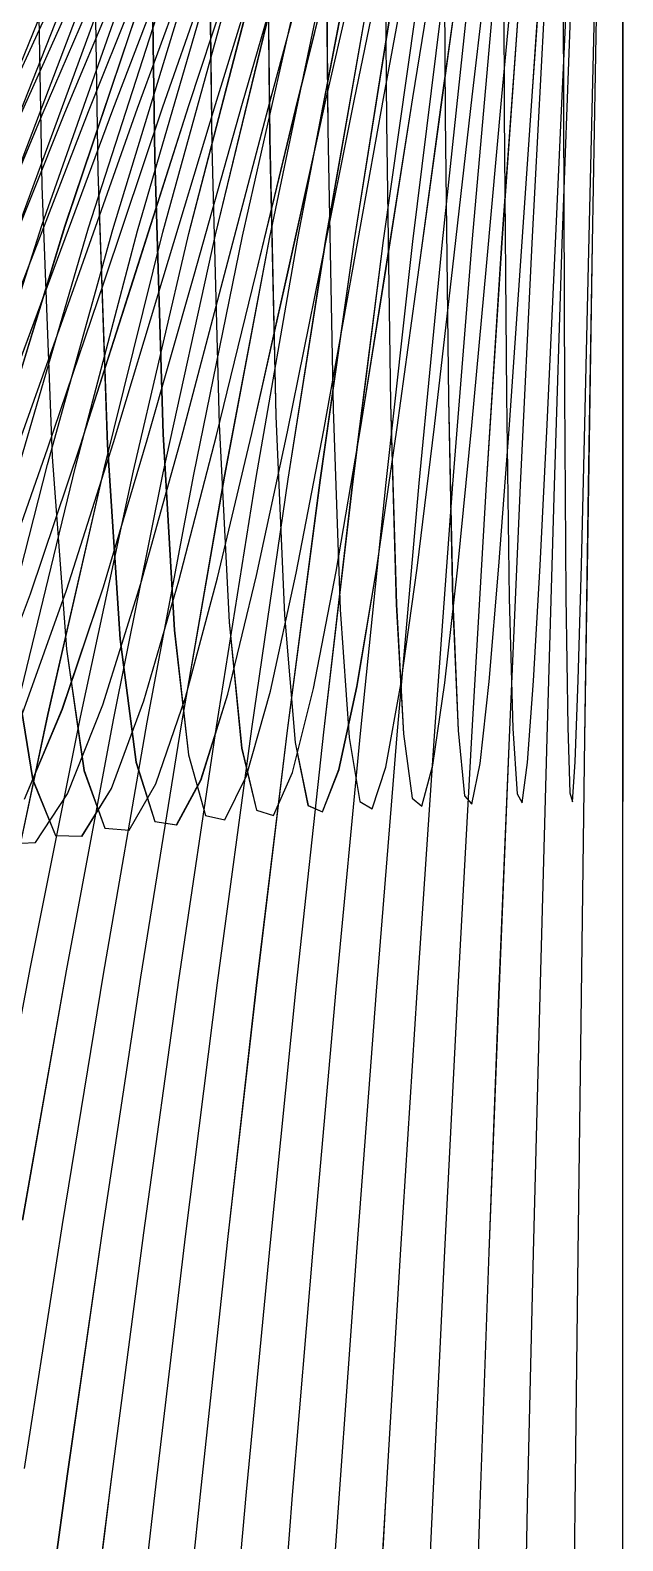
# Model space of a CAD drawing. Header units: metres. Extents: x -300 to 300, y -300 to 300.
# Drawn here: x -103.2 to 0, y -94.8 to 168.1 of the extents above; entities that cross this region are included whole.
import ezdxf

# ---------------------------------------------------------------- set-up
doc = ezdxf.new("R2010")
doc.units = ezdxf.units.M

msp = doc.modelspace()

# ---------------------------------------------------------------- linework, layer by layer
for p, q in [((-10.44, 218.62), (-10.33, 154.07)), ((-10.43, 218.62), (-10.32, 154.07)), ((0, 218.78), (0, 154.2)), ((0, 218.78), (0, 154.2)), ((-41.61, 216.27), (-41.16, 152.07)), ((-41.6, 216.27), (-41.15, 152.07)), ((-31.26, 217.36), (-30.92, 153)), ((-31.25, 217.37), (-30.91, 153)), ((-20.86, 218.15), (-20.64, 153.67)), ((-20.85, 218.15), (-20.63, 153.67)), ((-62.16, 213.15), (-61.48, 149.42)), ((-62.15, 213.15), (-61.47, 149.42)), ((-51.92, 214.87), (-51.35, 150.88)), ((-51.9, 214.87), (-51.34, 150.88)), ((-72.32, 211.13), (-71.54, 147.7)), ((-72.31, 211.13), (-71.53, 147.7)), ((-82.4, 208.81), (-81.5, 145.73)), ((-82.39, 208.81), (-81.49, 145.73)), ((-92.38, 206.18), (-91.37, 143.49)), ((-92.37, 206.19), (-91.36, 143.5)), ((-102.24, 203.26), (-101.13, 141.01)), ((-102.23, 203.26), (-101.12, 141.01)), ((-108.67, 152.75), (-94.2, 184.13)), ((-108.67, 152.75), (-94.2, 184.13)), ((-104.95, 153.06), (-90.97, 184.33)), ((-104.94, 153.07), (-90.97, 184.33)), ((-101.09, 153.37), (-87.62, 184.52)), ((-101.09, 153.37), (-87.63, 184.52)), ((-97.11, 153.67), (-84.17, 184.7)), ((-97.11, 153.67), (-84.18, 184.7)), ((-93.01, 153.95), (-80.62, 184.88)), ((-93.01, 153.95), (-80.63, 184.88)), ((-88.8, 154.22), (-76.97, 185.05)), ((-88.8, 154.22), (-76.97, 185.05)), ((-84.48, 154.48), (-73.23, 185.22)), ((-84.48, 154.48), (-73.23, 185.22)), ((-80.06, 154.72), (-69.39, 185.37)), ((-80.06, 154.72), (-69.4, 185.37)), ((-75.54, 154.95), (-65.48, 185.51)), ((-75.54, 154.95), (-65.48, 185.51)), ((-70.93, 155.17), (-61.48, 185.65)), ((-70.92, 155.17), (-61.48, 185.65)), ((-66.23, 155.37), (-57.41, 185.78)), ((-66.23, 155.37), (-57.41, 185.78)), ((-61.45, 155.56), (-53.26, 185.9)), ((-61.45, 155.56), (-53.27, 185.9)), ((-56.6, 155.74), (-49.06, 186.01)), ((-56.59, 155.74), (-49.06, 186.01)), ((-51.67, 155.9), (-44.79, 186.11)), ((-51.67, 155.9), (-44.79, 186.11)), ((-46.69, 156.05), (-40.47, 186.2)), ((-46.68, 156.05), (-40.47, 186.2)), ((-41.65, 156.18), (-36.1, 186.29)), ((-41.64, 156.18), (-36.1, 186.29)), ((-36.55, 156.29), (-31.68, 186.36)), ((-36.55, 156.29), (-31.69, 186.36)), ((-31.42, 156.39), (-27.23, 186.42)), ((-31.41, 156.39), (-27.23, 186.42)), ((-26.24, 156.48), (-22.74, 186.48)), ((-26.23, 156.48), (-22.74, 186.48)), ((-21.03, 156.55), (-18.23, 186.52)), ((-21.03, 156.55), (-18.23, 186.52)), ((-15.8, 156.6), (-13.69, 186.56)), ((-15.79, 156.6), (-13.69, 186.56)), ((-10.54, 156.64), (-9.14, 186.58)), ((-10.54, 156.64), (-9.14, 186.58)), ((-5.28, 156.67), (-4.58, 186.6)), ((-5.27, 156.67), (-4.57, 186.6)), ((0, 156.67), (0, 186.6)), ((0, 156.67), (0, 186.6)), ((-115.73, 135.54), (-100.31, 173.29)), ((-115.72, 135.54), (-100.31, 173.29)), ((-112.27, 135.21), (-97.32, 173.08)), ((-112.26, 135.21), (-97.31, 173.08)), ((-108.67, 134.88), (-94.2, 172.87)), ((-108.67, 134.88), (-94.19, 172.87)), ((-104.94, 134.56), (-90.97, 172.67)), ((-104.94, 134.56), (-90.96, 172.67)), ((-101.09, 134.25), (-87.62, 172.48)), ((-101.08, 134.25), (-87.62, 172.48)), ((-97.11, 133.96), (-84.17, 172.29)), ((-97.1, 133.96), (-84.17, 172.29)), ((-93.01, 133.68), (-80.62, 172.12)), ((-93, 133.68), (-80.62, 172.12)), ((-88.8, 133.41), (-76.97, 171.95)), ((-88.79, 133.41), (-76.97, 171.95)), ((-84.48, 133.15), (-73.23, 171.78)), ((-84.47, 133.15), (-73.22, 171.78)), ((-80.05, 132.9), (-69.39, 171.63)), ((-80.05, 132.9), (-69.39, 171.63)), ((-75.53, 132.67), (-65.48, 171.49)), ((-75.53, 132.67), (-65.47, 171.49)), ((-70.92, 132.46), (-61.48, 171.35)), ((-70.92, 132.46), (-61.47, 171.35)), ((-66.22, 132.25), (-57.41, 171.22)), ((-66.22, 132.25), (-57.4, 171.22)), ((-61.45, 132.06), (-53.26, 171.1)), ((-61.44, 132.06), (-53.26, 171.1)), ((-56.59, 131.89), (-49.06, 170.99)), ((-56.59, 131.89), (-49.05, 170.99)), ((-51.67, 131.73), (-44.79, 170.89)), ((-51.66, 131.73), (-44.78, 170.89)), ((-46.68, 131.58), (-40.47, 170.8)), ((-46.68, 131.58), (-40.46, 170.8)), ((-41.64, 131.45), (-36.1, 170.71)), ((-41.64, 131.45), (-36.09, 170.71)), ((-36.55, 131.33), (-31.68, 170.64)), ((-36.54, 131.33), (-31.68, 170.64)), ((-31.41, 131.23), (-27.23, 170.58)), ((-31.4, 131.23), (-27.22, 170.58)), ((-26.23, 131.15), (-22.74, 170.52)), ((-26.23, 131.15), (-22.74, 170.52)), ((-21.03, 131.08), (-18.23, 170.48)), ((-21.02, 131.08), (-18.22, 170.48)), ((-15.79, 131.02), (-13.69, 170.44)), ((-15.79, 131.02), (-13.68, 170.44)), ((-10.54, 130.98), (-9.13, 170.42)), ((-10.53, 130.98), (-9.13, 170.42)), ((-5.27, 130.96), (-4.57, 170.4)), ((-5.27, 130.96), (-4.57, 170.4)), ((0, 130.95), (0, 170.4)), ((-80, 124.95), (-70.92, 155.17)), ((-80, 124.95), (-70.93, 155.17)), ((-74.7, 125.26), (-66.23, 155.37)), ((-74.7, 125.26), (-66.23, 155.37)), ((-69.31, 125.54), (-61.45, 155.56)), ((-69.31, 125.54), (-61.45, 155.56)), ((-63.84, 125.8), (-56.6, 155.74)), ((-63.83, 125.8), (-56.59, 155.74)), ((-58.29, 126.04), (-51.67, 155.9)), ((-58.28, 126.04), (-51.67, 155.9)), ((-52.66, 126.26), (-46.68, 156.05)), ((-52.66, 126.26), (-46.69, 156.05)), ((-46.98, 126.46), (-41.65, 156.18)), ((-46.97, 126.46), (-41.64, 156.18)), ((-41.23, 126.63), (-36.55, 156.29)), ((-41.22, 126.63), (-36.55, 156.29)), ((-35.44, 126.78), (-31.42, 156.39)), ((-35.43, 126.78), (-31.41, 156.39)), ((-29.6, 126.91), (-26.24, 156.48)), ((-29.59, 126.91), (-26.23, 156.48)), ((-23.72, 127.01), (-21.03, 156.55)), ((-23.72, 127.01), (-21.03, 156.55)), ((-17.82, 127.09), (-15.8, 156.6)), ((-17.81, 127.09), (-15.79, 156.6)), ((-11.89, 127.15), (-10.54, 156.64)), ((-11.89, 127.15), (-10.54, 156.64)), ((-5.95, 127.19), (-5.27, 156.67)), ((-5.95, 127.19), (-5.28, 156.67)), ((0, 127.2), (0, 156.67)), ((0, 127.2), (0, 156.67)), ((-114.03, 122.27), (-101.09, 153.37)), ((-114.02, 122.27), (-101.09, 153.37)), ((-109.54, 122.71), (-97.11, 153.67)), ((-109.53, 122.71), (-97.11, 153.67)), ((-104.91, 123.13), (-93.01, 153.95)), ((-104.91, 123.13), (-93.01, 153.95)), ((-100.16, 123.53), (-88.8, 154.22)), ((-100.16, 123.53), (-88.8, 154.22)), ((-95.29, 123.92), (-84.48, 154.48)), ((-95.29, 123.92), (-84.48, 154.48)), ((-90.3, 124.28), (-80.06, 154.72)), ((-90.3, 124.28), (-80.06, 154.72)), ((-85.21, 124.63), (-75.54, 154.95)), ((-85.2, 124.63), (-75.54, 154.95)), ((-30.92, 153), (-30.37, 103.91)), ((-30.91, 153), (-30.36, 103.92)), ((-20.64, 153.67), (-20.27, 104.48)), ((-20.63, 153.67), (-20.26, 104.48)), ((-10.33, 154.07), (-10.15, 104.81)), ((-10.32, 154.07), (-10.14, 104.81)), ((0, 154.2), (0, 104.92)), ((0, 154.2), (0, 104.92)), ((-51.35, 150.88), (-50.44, 102.12)), ((-51.34, 150.88), (-50.43, 102.13)), ((-41.16, 152.07), (-40.43, 103.13)), ((-41.15, 152.07), (-40.42, 103.13)), ((-71.54, 147.7), (-70.26, 99.45)), ((-71.53, 147.7), (-70.25, 99.45)), ((-61.48, 149.42), (-60.39, 100.9)), ((-61.47, 149.42), (-60.38, 100.9)), ((-81.5, 145.73), (-80.05, 97.79)), ((-81.49, 145.73), (-80.04, 97.79)), ((-91.37, 143.49), (-89.74, 95.91)), ((-91.36, 143.5), (-89.73, 95.91)), ((-101.13, 141.01), (-99.33, 93.81)), ((-101.12, 141.01), (-99.32, 93.81)), ((-114.02, 93.73), (-101.09, 134.25)), ((-114.02, 93.73), (-101.08, 134.25)), ((-109.53, 93.29), (-97.11, 133.96)), ((-109.53, 93.29), (-97.1, 133.96)), ((-104.91, 92.87), (-93.01, 133.68)), ((-104.9, 92.87), (-93, 133.68)), ((-100.16, 92.47), (-88.8, 133.41)), ((-100.15, 92.47), (-88.79, 133.41)), ((-95.29, 92.08), (-84.48, 133.15)), ((-95.28, 92.08), (-84.47, 133.15)), ((-90.3, 91.72), (-80.05, 132.9)), ((-90.29, 91.72), (-80.05, 132.9)), ((-85.2, 91.37), (-75.53, 132.67)), ((-85.2, 91.37), (-75.53, 132.67)), ((-80, 91.05), (-70.92, 132.46)), ((-79.99, 91.05), (-70.92, 132.46)), ((-74.7, 90.74), (-66.22, 132.25)), ((-74.69, 90.74), (-66.22, 132.25)), ((-69.31, 90.46), (-61.45, 132.06)), ((-69.3, 90.46), (-61.44, 132.06)), ((-63.83, 90.2), (-56.59, 131.89)), ((-63.83, 90.2), (-56.59, 131.89)), ((-58.28, 89.96), (-51.67, 131.73)), ((-58.28, 89.96), (-51.66, 131.73)), ((-52.66, 89.74), (-46.68, 131.58)), ((-52.65, 89.74), (-46.68, 131.58)), ((-46.97, 89.54), (-41.64, 131.45)), ((-46.96, 89.54), (-41.64, 131.45)), ((-41.22, 89.37), (-36.55, 131.33)), ((-41.22, 89.37), (-36.54, 131.33)), ((-35.43, 89.22), (-31.41, 131.23)), ((-35.42, 89.22), (-31.4, 131.23)), ((-29.59, 89.09), (-26.23, 131.15)), ((-29.58, 89.09), (-26.23, 131.15)), ((-23.72, 88.99), (-21.03, 131.08)), ((-23.71, 88.99), (-21.02, 131.08)), ((-17.81, 88.91), (-15.79, 131.02)), ((-17.81, 88.91), (-15.79, 131.02)), ((-11.89, 88.85), (-10.54, 130.98)), ((-11.88, 88.85), (-10.53, 130.98)), ((-5.95, 88.81), (-5.27, 130.96)), ((-5.94, 88.81), (-5.27, 130.96)), ((0, 88.8), (0, 130.95)), ((-58.36, 98.19), (-52.66, 126.26)), ((-58.35, 98.19), (-52.66, 126.26)), ((-52.06, 98.47), (-46.98, 126.46)), ((-52.05, 98.47), (-46.97, 126.46)), ((-45.69, 98.71), (-41.23, 126.63)), ((-45.68, 98.71), (-41.22, 126.63)), ((-39.27, 98.93), (-35.44, 126.78)), ((-39.26, 98.93), (-35.43, 126.78)), ((-32.8, 99.11), (-29.6, 126.91)), ((-32.79, 99.11), (-29.59, 126.91)), ((-26.29, 99.26), (-23.72, 127.01)), ((-26.28, 99.26), (-23.72, 127.01)), ((-19.75, 99.38), (-17.82, 127.09)), ((-19.74, 99.38), (-17.81, 127.09)), ((-13.18, 99.46), (-11.89, 127.15)), ((-13.17, 99.46), (-11.89, 127.15)), ((-6.6, 99.51), (-5.95, 127.19)), ((-6.59, 99.51), (-5.95, 127.19)), ((0, 99.52), (0, 127.2)), ((0, 99.52), (0, 127.2)), ((-105.6, 94.85), (-95.29, 123.92)), ((-105.59, 94.85), (-95.29, 123.92)), ((-100.07, 95.37), (-90.3, 124.28)), ((-100.07, 95.37), (-90.3, 124.28)), ((-94.42, 95.86), (-85.2, 124.63)), ((-94.42, 95.86), (-85.21, 124.63)), ((-88.66, 96.32), (-80, 124.95)), ((-88.65, 96.32), (-80, 124.95)), ((-82.79, 96.76), (-74.7, 125.26)), ((-82.78, 96.76), (-74.7, 125.26)), ((-76.81, 97.16), (-69.31, 125.54)), ((-76.81, 97.16), (-69.31, 125.54)), ((-70.75, 97.53), (-63.84, 125.8)), ((-70.74, 97.53), (-63.83, 125.8)), ((-64.59, 97.88), (-58.28, 126.04)), ((-64.59, 97.88), (-58.29, 126.04)), ((-111, 94.3), (-100.16, 123.53)), ((-110.99, 94.3), (-100.16, 123.53)), ((-40.43, 103.13), (-39.43, 68.1)), ((-40.42, 103.13), (-39.42, 68.1)), ((-30.37, 103.91), (-29.62, 68.76)), ((-30.36, 103.92), (-29.61, 68.76)), ((-20.27, 104.48), (-19.77, 69.23)), ((-20.26, 104.48), (-19.76, 69.23)), ((-10.15, 104.81), (-9.9, 69.51)), ((-10.14, 104.81), (-9.89, 69.51)), ((0, 104.92), (0, 69.6)), ((0, 104.92), (0, 69.6)), ((-60.39, 100.9), (-58.89, 66.24)), ((-60.38, 100.9), (-58.88, 66.24)), ((-50.44, 102.12), (-49.19, 67.27)), ((-50.43, 102.13), (-49.18, 67.27)), ((-80.05, 97.79), (-78.07, 63.65)), ((-80.04, 97.79), (-78.06, 63.65)), ((-77.27, 72.27), (-70.75, 97.53)), ((-77.26, 72.27), (-70.74, 97.53)), ((-70.55, 72.74), (-64.59, 97.88)), ((-70.54, 72.74), (-64.59, 97.88)), ((-70.26, 99.45), (-68.52, 65.04)), ((-70.25, 99.45), (-68.51, 65.04)), ((-63.74, 73.16), (-58.35, 98.19)), ((-63.74, 73.16), (-58.36, 98.19)), ((-56.86, 73.55), (-52.06, 98.47)), ((-56.85, 73.55), (-52.05, 98.47)), ((-49.91, 73.89), (-45.69, 98.71)), ((-49.9, 73.89), (-45.68, 98.71)), ((-42.89, 74.18), (-39.27, 98.93)), ((-42.88, 74.18), (-39.26, 98.93)), ((-35.82, 74.43), (-32.79, 99.11)), ((-35.82, 74.43), (-32.8, 99.11)), ((-28.71, 74.63), (-26.28, 99.26)), ((-28.71, 74.63), (-26.29, 99.26)), ((-21.57, 74.79), (-19.75, 99.38)), ((-21.56, 74.79), (-19.74, 99.38)), ((-14.4, 74.91), (-13.18, 99.46)), ((-14.39, 74.91), (-13.17, 99.46)), ((-7.21, 74.98), (-6.6, 99.51)), ((-7.2, 74.98), (-6.59, 99.51)), ((0, 75), (0, 99.52)), ((0, 75), (0, 99.52)), ((-109.3, 69.3), (-100.07, 95.37)), ((-109.3, 69.3), (-100.07, 95.37)), ((-103.13, 69.98), (-94.42, 95.86)), ((-103.13, 69.98), (-94.42, 95.86)), ((-96.84, 70.61), (-88.66, 96.32)), ((-96.83, 70.61), (-88.65, 96.32)), ((-90.42, 71.2), (-82.78, 96.76)), ((-90.42, 71.2), (-82.79, 96.76)), ((-89.74, 95.91), (-87.53, 62.08)), ((-89.73, 95.91), (-87.52, 62.08)), ((-83.9, 71.76), (-76.81, 97.16)), ((-83.89, 71.76), (-76.81, 97.16)), ((-110.99, 50.07), (-100.16, 92.47)), ((-110.99, 50.07), (-100.15, 92.47)), ((-105.59, 49.52), (-95.29, 92.08)), ((-105.59, 49.52), (-95.28, 92.08)), ((-99.33, 93.81), (-96.87, 60.33)), ((-99.32, 93.81), (-96.86, 60.34)), ((-100.07, 49), (-90.3, 91.72)), ((-100.06, 49), (-90.29, 91.72)), ((-94.42, 48.51), (-85.2, 91.37)), ((-94.41, 48.51), (-85.2, 91.37)), ((-88.65, 48.05), (-80, 91.05)), ((-88.65, 48.05), (-79.99, 91.05)), ((-82.78, 47.62), (-74.7, 90.74)), ((-82.77, 47.62), (-74.69, 90.74)), ((-76.81, 47.21), (-69.31, 90.46)), ((-76.8, 47.21), (-69.3, 90.46)), ((-70.74, 46.84), (-63.83, 90.2)), ((-70.73, 46.84), (-63.83, 90.2)), ((-64.58, 46.5), (-58.28, 89.96)), ((-64.58, 46.5), (-58.28, 89.96)), ((-58.35, 46.19), (-52.66, 89.74)), ((-58.35, 46.19), (-52.65, 89.74)), ((-52.05, 45.91), (-46.97, 89.54)), ((-52.04, 45.91), (-46.96, 89.54)), ((-45.68, 45.66), (-41.22, 89.37)), ((-45.68, 45.66), (-41.22, 89.37)), ((-39.26, 45.45), (-35.43, 89.22)), ((-39.25, 45.45), (-35.42, 89.22)), ((-32.79, 45.27), (-29.59, 89.09)), ((-32.78, 45.27), (-29.58, 89.09)), ((-26.28, 45.12), (-23.72, 88.99)), ((-26.27, 45.12), (-23.71, 88.99)), ((-19.74, 45), (-17.81, 88.91)), ((-19.73, 45), (-17.81, 88.91)), ((-13.17, 44.92), (-11.89, 88.85)), ((-13.17, 44.92), (-11.88, 88.85)), ((-6.59, 44.87), (-5.95, 88.81)), ((-6.58, 44.87), (-5.94, 88.81)), ((0, 44.85), (0, 88.8)), ((-53.85, 53.49), (-49.91, 73.89)), ((-53.84, 53.49), (-49.9, 73.89)), ((-46.28, 53.88), (-42.89, 74.18)), ((-46.27, 53.88), (-42.88, 74.18)), ((-38.65, 54.22), (-35.82, 74.43)), ((-38.65, 54.22), (-35.82, 74.43)), ((-30.98, 54.49), (-28.71, 74.63)), ((-30.97, 54.49), (-28.71, 74.63)), ((-23.27, 54.7), (-21.57, 74.79)), ((-23.26, 54.7), (-21.56, 74.79)), ((-15.53, 54.85), (-14.39, 74.91)), ((-15.53, 54.85), (-14.4, 74.91)), ((-7.78, 54.94), (-7.21, 74.98)), ((-7.77, 54.94), (-7.2, 74.98)), ((0, 54.97), (0, 75)), ((0, 54.97), (0, 75)), ((-97.57, 49.92), (-90.42, 71.2)), ((-97.56, 49.92), (-90.42, 71.2)), ((-90.53, 50.66), (-83.9, 71.76)), ((-90.52, 50.66), (-83.89, 71.76)), ((-83.38, 51.34), (-77.27, 72.27)), ((-83.37, 51.34), (-77.26, 72.27)), ((-76.12, 51.96), (-70.54, 72.74)), ((-76.12, 51.96), (-70.55, 72.74)), ((-68.78, 52.53), (-63.74, 73.16)), ((-68.77, 52.53), (-63.74, 73.16)), ((-61.35, 53.04), (-56.86, 73.55)), ((-61.34, 53.04), (-56.85, 73.55)), ((-111.28, 48.29), (-103.13, 69.98)), ((-111.27, 48.29), (-103.13, 69.98)), ((-104.49, 49.13), (-96.84, 70.61)), ((-104.48, 49.13), (-96.83, 70.61)), ((-29.62, 68.76), (-28.68, 46.18)), ((-29.61, 68.76), (-28.67, 46.18)), ((-19.77, 69.23), (-19.14, 46.57)), ((-19.76, 69.23), (-19.13, 46.57)), ((-9.9, 69.51), (-9.58, 46.8)), ((-9.89, 69.51), (-9.57, 46.8)), ((0, 69.6), (0, 46.87)), ((0, 69.6), (0, 46.87)), ((-58.89, 66.24), (-57.03, 44.11)), ((-58.88, 66.24), (-57.02, 44.11)), ((-49.19, 67.27), (-47.63, 44.95)), ((-49.18, 67.27), (-47.62, 44.95)), ((-39.43, 68.1), (-38.18, 45.64)), ((-39.42, 68.1), (-38.17, 45.64)), ((-78.07, 63.65), (-75.6, 41.97)), ((-78.06, 63.65), (-75.59, 41.97)), ((-68.52, 65.04), (-66.35, 43.11)), ((-68.51, 65.04), (-66.34, 43.12)), ((-87.53, 62.08), (-84.75, 40.68)), ((-87.52, 62.08), (-84.74, 40.68)), ((-106.1, 58.41), (-102.74, 37.66)), ((-106.09, 58.41), (-102.73, 37.66)), ((-96.87, 60.33), (-93.8, 39.24)), ((-96.86, 60.34), (-93.79, 39.24)), ((-65.5, 38.29), (-61.35, 53.04)), ((-65.49, 38.29), (-61.34, 53.04)), ((-57.49, 38.87), (-53.85, 53.49)), ((-57.48, 38.87), (-53.84, 53.49)), ((-49.41, 39.38), (-46.28, 53.88)), ((-49.4, 39.38), (-46.27, 53.88)), ((-41.27, 39.82), (-38.65, 54.22)), ((-41.26, 39.82), (-38.65, 54.22)), ((-33.08, 40.17), (-30.98, 54.49)), ((-33.07, 40.17), (-30.97, 54.49)), ((-24.85, 40.44), (-23.27, 54.7)), ((-24.84, 40.44), (-23.26, 54.7)), ((-16.58, 40.64), (-15.53, 54.85)), ((-16.58, 40.64), (-15.53, 54.85)), ((-8.3, 40.76), (-7.78, 54.94)), ((-8.29, 40.76), (-7.77, 54.94)), ((0, 40.8), (0, 54.97)), ((0, 40.8), (0, 54.97)), ((-96.65, 35.2), (-90.53, 50.66)), ((-96.64, 35.2), (-90.52, 50.66)), ((-89.02, 36.08), (-83.38, 51.34)), ((-89.01, 36.08), (-83.37, 51.34)), ((-81.27, 36.89), (-76.12, 51.96)), ((-81.27, 36.89), (-76.12, 51.96)), ((-73.43, 37.63), (-68.78, 52.53)), ((-73.42, 37.63), (-68.77, 52.53)), ((-109.3, 5.7), (-100.07, 49)), ((-109.29, 5.7), (-100.06, 49)), ((-104.17, 34.24), (-97.57, 49.92)), ((-104.16, 34.24), (-97.56, 49.92)), ((-103.13, 5.02), (-94.42, 48.51)), ((-103.12, 5.02), (-94.41, 48.51)), ((-96.83, 4.39), (-88.65, 48.05)), ((-96.82, 4.39), (-88.65, 48.05)), ((-90.41, 3.8), (-82.78, 47.62)), ((-90.41, 3.79), (-82.77, 47.62)), ((-83.89, 3.24), (-76.81, 47.21)), ((-83.88, 3.24), (-76.8, 47.21)), ((-77.26, 2.73), (-70.74, 46.84)), ((-77.26, 2.73), (-70.73, 46.84)), ((-70.54, 2.26), (-64.58, 46.5)), ((-70.54, 2.26), (-64.58, 46.5)), ((-63.74, 1.84), (-58.35, 46.19)), ((-63.73, 1.84), (-58.35, 46.19)), ((-56.85, 1.45), (-52.05, 45.91)), ((-56.84, 1.45), (-52.04, 45.91)), ((-49.9, 1.11), (-45.68, 45.66)), ((-49.89, 1.11), (-45.68, 45.66)), ((-47.63, 44.95), (-45.78, 33.84)), ((-47.62, 44.95), (-45.77, 33.84)), ((-42.88, 0.82), (-39.26, 45.45)), ((-42.88, 0.82), (-39.25, 45.45)), ((-38.18, 45.64), (-36.69, 34.4)), ((-38.17, 45.64), (-36.68, 34.4)), ((-35.82, 0.57), (-32.79, 45.27)), ((-35.81, 0.57), (-32.78, 45.27)), ((-28.7, 0.36), (-26.28, 45.12)), ((-28.7, 0.36), (-26.27, 45.12)), ((-28.68, 46.18), (-27.56, 34.84)), ((-28.67, 46.18), (-27.55, 34.84)), ((-21.56, 0.21), (-19.74, 45)), ((-21.55, 0.21), (-19.73, 45)), ((-19.14, 46.57), (-18.4, 35.15)), ((-19.13, 46.57), (-18.39, 35.15)), ((-14.39, 0.09), (-13.17, 44.92)), ((-14.38, 0.09), (-13.17, 44.92)), ((-9.58, 46.8), (-9.21, 35.34)), ((-9.57, 46.8), (-9.2, 35.34)), ((-7.2, 0.02), (-6.59, 44.87)), ((-7.19, 0.02), (-6.58, 44.87)), ((0, 46.87), (0, 35.4)), ((0, 46.87), (0, 35.4)), ((0, 0), (0, 44.85)), ((-66.35, 43.11), (-63.77, 32.34)), ((-66.34, 43.12), (-63.76, 32.34)), ((-57.03, 44.11), (-54.81, 33.15)), ((-57.02, 44.11), (-54.8, 33.15)), ((-84.75, 40.68), (-81.45, 30.36)), ((-84.74, 40.68), (-81.44, 30.36)), ((-75.6, 41.97), (-72.66, 31.41)), ((-75.59, 41.97), (-72.65, 31.41)), ((-43.65, 32.57), (-41.27, 39.82)), ((-43.64, 32.57), (-41.26, 39.82)), ((-34.99, 33.02), (-33.08, 40.17)), ((-34.98, 33.02), (-33.07, 40.17)), ((-26.28, 33.37), (-24.85, 40.44)), ((-26.27, 33.37), (-24.84, 40.44)), ((-17.54, 33.62), (-16.58, 40.64)), ((-17.53, 33.62), (-16.58, 40.64)), ((-8.78, 33.77), (-8.3, 40.76)), ((-8.77, 33.77), (-8.29, 40.76)), ((0, 33.82), (0, 40.8)), ((0, 33.82), (0, 40.8)), ((-102.74, 37.66), (-98.74, 27.91)), ((-102.73, 37.66), (-98.73, 27.91)), ((-93.8, 39.24), (-90.15, 29.19)), ((-93.79, 39.24), (-90.14, 29.19)), ((-85.96, 28.86), (-81.27, 36.89)), ((-85.95, 28.86), (-81.27, 36.89)), ((-77.67, 29.79), (-73.43, 37.63)), ((-77.66, 29.79), (-73.42, 37.63)), ((-69.28, 30.63), (-65.5, 38.29)), ((-69.27, 30.63), (-65.49, 38.29)), ((-60.81, 31.38), (-57.49, 38.87)), ((-60.8, 31.38), (-57.48, 38.87)), ((-52.26, 32.02), (-49.41, 39.38)), ((-52.25, 32.02), (-49.4, 39.38)), ((-102.23, 26.7), (-96.65, 35.2)), ((-102.22, 26.7), (-96.64, 35.2)), ((-94.15, 27.82), (-89.02, 36.08)), ((-94.14, 27.83), (-89.01, 36.08)), ((-36.69, 34.4), (-34.99, 33.02)), ((-36.68, 34.4), (-34.98, 33.02)), ((-27.56, 34.84), (-26.28, 33.37)), ((-27.55, 34.84), (-26.27, 33.37)), ((-18.4, 35.15), (-17.54, 33.62)), ((-18.39, 35.15), (-17.53, 33.62)), ((-9.21, 35.34), (-8.78, 33.77)), ((-9.2, 35.34), (-8.77, 33.77)), ((0, 35.4), (0, 33.82)), ((0, 35.4), (0, 33.82)), ((-63.77, 32.34), (-60.81, 31.38)), ((-63.76, 32.34), (-60.8, 31.38)), ((-54.81, 33.15), (-52.26, 32.02)), ((-54.8, 33.15), (-52.25, 32.02)), ((-45.78, 33.84), (-43.65, 32.57)), ((-45.77, 33.84), (-43.64, 32.57)), ((-90.15, 29.19), (-85.96, 28.86)), ((-90.14, 29.19), (-85.95, 28.86)), ((-81.45, 30.36), (-77.67, 29.79)), ((-81.44, 30.36), (-77.66, 29.79)), ((-72.66, 31.41), (-69.28, 30.63)), ((-72.65, 31.41), (-69.27, 30.63)), ((-107.21, 26.5), (-102.23, 26.7)), ((-107.2, 26.5), (-102.22, 26.7)), ((-98.74, 27.91), (-94.15, 27.82)), ((-98.73, 27.91), (-94.14, 27.83)), ((-111.27, -38.16), (-103.13, 5.02)), ((-111.27, -38.16), (-103.12, 5.02)), ((-104.48, -39.01), (-96.83, 4.39)), ((-104.47, -39.01), (-96.82, 4.39)), ((-97.56, -39.8), (-90.41, 3.8)), ((-97.55, -39.8), (-90.41, 3.79)), ((-90.52, -40.53), (-83.89, 3.24)), ((-90.51, -40.54), (-83.88, 3.24)), ((-83.37, -41.22), (-77.26, 2.73)), ((-83.36, -41.22), (-77.26, 2.73)), ((-76.12, -41.84), (-70.54, 2.26)), ((-76.11, -41.84), (-70.54, 2.26)), ((-68.77, -42.41), (-63.74, 1.84)), ((-68.76, -42.41), (-63.73, 1.84)), ((-61.34, -42.92), (-56.85, 1.45)), ((-61.34, -42.92), (-56.84, 1.45)), ((-53.84, -43.37), (-49.9, 1.11)), ((-53.83, -43.37), (-49.89, 1.11)), ((-46.27, -43.76), (-42.88, 0.82)), ((-46.26, -43.76), (-42.88, 0.82)), ((-38.64, -44.09), (-35.82, 0.57)), ((-38.64, -44.09), (-35.81, 0.57)), ((-30.97, -44.36), (-28.7, 0.36)), ((-30.97, -44.36), (-28.7, 0.36)), ((-23.26, -44.58), (-21.56, 0.21)), ((-23.26, -44.58), (-21.55, 0.21)), ((-15.52, -44.73), (-14.39, 0.09)), ((-15.52, -44.73), (-14.38, 0.09)), ((-7.77, -44.82), (-7.2, 0.02)), ((-7.76, -44.82), (-7.19, 0.02)), ((0, -44.85), (0, 0)), ((-104.16, -82.24), (-97.56, -39.8)), ((-104.15, -82.24), (-97.55, -39.8)), ((-96.64, -83.2), (-90.52, -40.53)), ((-96.63, -83.2), (-90.51, -40.54)), ((-89.01, -84.08), (-83.37, -41.22)), ((-89, -84.08), (-83.36, -41.22)), ((-81.26, -84.89), (-76.12, -41.84)), ((-81.26, -84.89), (-76.11, -41.84)), ((-73.42, -85.63), (-68.77, -42.41)), ((-73.42, -85.63), (-68.76, -42.41)), ((-65.49, -86.29), (-61.34, -42.92)), ((-65.48, -86.29), (-61.34, -42.92)), ((-57.48, -86.88), (-53.84, -43.37)), ((-57.47, -86.88), (-53.83, -43.37)), ((-49.4, -87.38), (-46.27, -43.76)), ((-49.39, -87.38), (-46.26, -43.76)), ((-41.26, -87.82), (-38.64, -44.09)), ((-41.25, -87.82), (-38.64, -44.09)), ((-33.07, -88.17), (-30.97, -44.36)), ((-33.06, -88.17), (-30.97, -44.36)), ((-24.84, -88.45), (-23.26, -44.58)), ((-24.83, -88.45), (-23.26, -44.58)), ((-16.57, -88.64), (-15.52, -44.73)), ((-16.57, -88.64), (-15.52, -44.73)), ((-8.29, -88.76), (-7.77, -44.82)), ((-8.29, -88.76), (-7.76, -44.82)), ((0, -88.8), (0, -44.85)), ((-102.22, -123.83), (-96.64, -83.2)), ((-102.21, -123.83), (-96.63, -83.2)), ((-94.14, -124.95), (-89.01, -84.08)), ((-94.13, -124.95), (-89, -84.08)), ((-85.95, -125.98), (-81.26, -84.89)), ((-85.94, -125.98), (-81.26, -84.89)), ((-77.66, -126.92), (-73.42, -85.63)), ((-77.65, -126.92), (-73.42, -85.63)), ((-69.27, -127.76), (-65.49, -86.29)), ((-69.26, -127.76), (-65.48, -86.29)), ((-60.8, -128.5), (-57.48, -86.88)), ((-60.79, -128.5), (-57.47, -86.88)), ((-52.25, -129.15), (-49.4, -87.38)), ((-52.24, -129.15), (-49.39, -87.38)), ((-43.64, -129.7), (-41.26, -87.82)), ((-43.63, -129.7), (-41.25, -87.82)), ((-34.98, -130.15), (-33.07, -88.17)), ((-34.97, -130.15), (-33.06, -88.17)), ((-26.27, -130.5), (-24.84, -88.45)), ((-26.26, -130.5), (-24.83, -88.45)), ((-17.53, -130.75), (-16.57, -88.64)), ((-17.52, -130.75), (-16.57, -88.64)), ((-8.77, -130.9), (-8.29, -88.76)), ((-8.76, -130.9), (-8.29, -88.76)), ((0, -130.95), (0, -88.8))]:
    msp.add_line(p, q)

doc.saveas('drawing.dxf')
